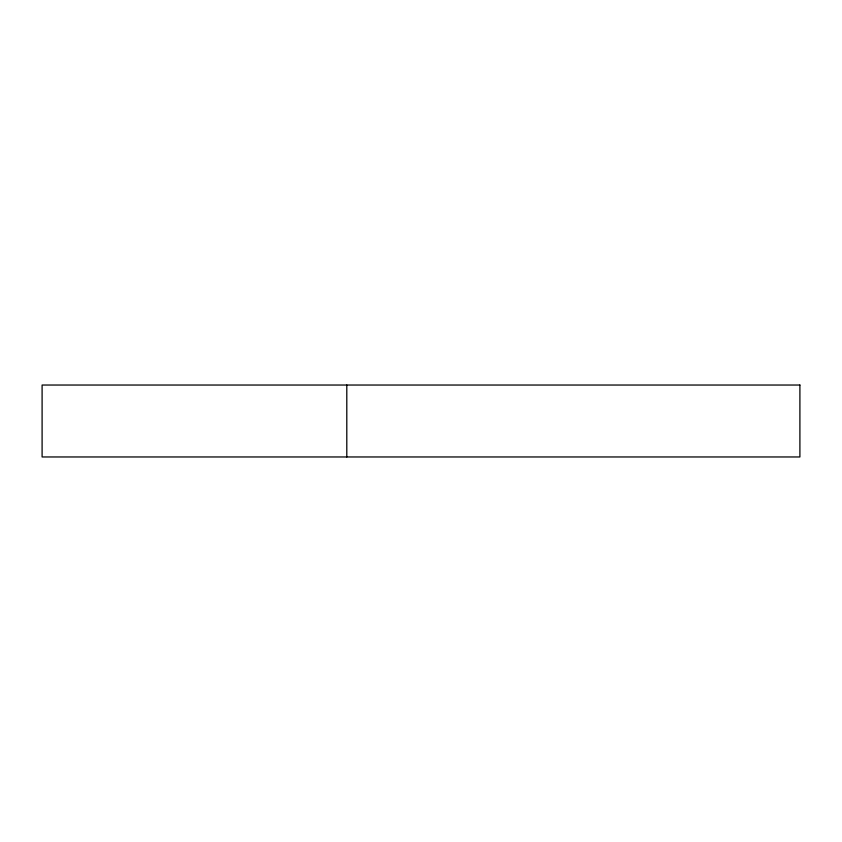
<?xml version="1.0" encoding="UTF-8"?>
<svg xmlns="http://www.w3.org/2000/svg" width="842" height="842" viewBox="0 0 842 842"><rect width="100%" height="100%" fill="white"/><g stroke="black" fill="none" stroke-linecap="round" stroke-linejoin="round"><path stroke-width="1.26" d="M346.799 385.036L346.799 456.964M799.9 385.036L42.1 385.036L42.1 456.964L799.9 456.964L799.9 385.036"/></g></svg>
